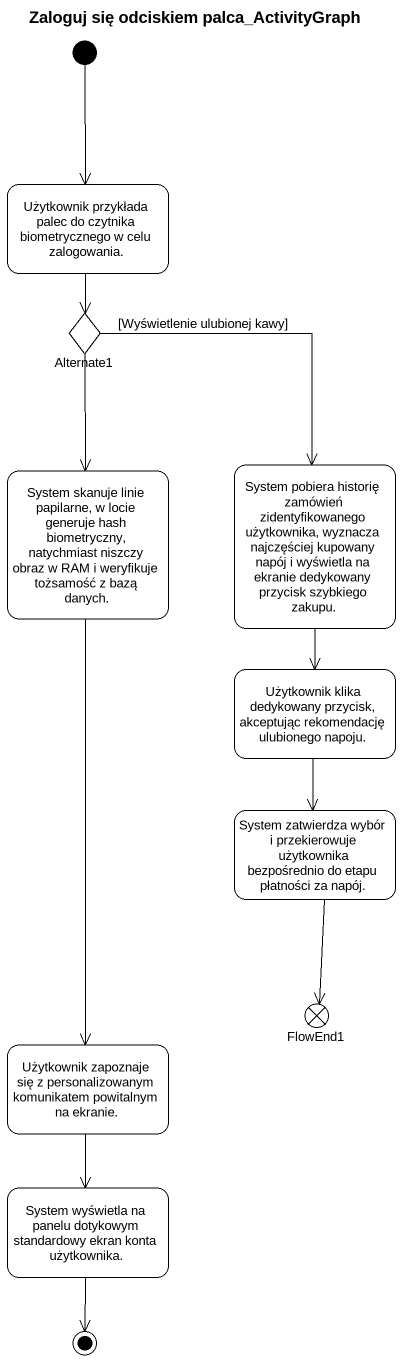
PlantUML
@startuml
title Zaloguj się odciskiem palca_ActivityGraph
hide empty description
state "Użytkownik przykłada palec do czytnika biometrycznego w celu zalogowania." as Użytkownik_przykłada_palec
state Alternate1 <<choice>>
state "System skanuje linie papilarne, w locie generuje hash biometryczny, natychmiast niszczy obraz w RAM i weryfikuje tożsamość z bazą danych." as System_skanuje_linie
state "System pobiera historię zamówień zidentyfikowanego użytkownika, wyznacza najczęściej kupowany napój i wyświetla na ekranie dedykowany przycisk szybkiego zakupu." as System_pobiera_historię
state "Użytkownik klika dedykowany przycisk, akceptując rekomendację ulubionego napoju." as Użytkownik_klika_dedykowany
state "System zatwierdza wybór i przekierowuje użytkownika bezpośrednio do etapu płatności za napój." as System_zatwierdza_wybór_i
state FlowEnd1 <<end>>
state "Użytkownik zapoznaje się z personalizowanym komunikatem powitalnym na ekranie." as Użytkownik_zapoznaje_się_z
state "System wyświetla na panelu dotykowym standardowy ekran konta użytkownika." as System_wyświetla_na_panelu
[*] --> Użytkownik_przykłada_palec
Użytkownik_przykłada_palec --> Alternate1
Alternate1 --> System_skanuje_linie
Alternate1 --> System_pobiera_historię : [Wyświetlenie ulubionej kawy]
System_skanuje_linie --> Użytkownik_zapoznaje_się_z
System_pobiera_historię --> Użytkownik_klika_dedykowany
Użytkownik_klika_dedykowany --> System_zatwierdza_wybór_i
System_zatwierdza_wybór_i --> FlowEnd1
Użytkownik_zapoznaje_się_z --> System_wyświetla_na_panelu
System_wyświetla_na_panelu --> [*]
@enduml
